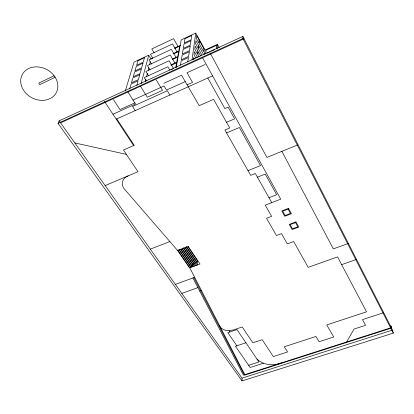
<?xml version="1.0" encoding="UTF-8"?>
<svg xmlns="http://www.w3.org/2000/svg" width="414" height="414" viewBox="0 0 414 414"><rect width="100%" height="100%" fill="white"/><g stroke="black" fill="none" stroke-linecap="round" stroke-linejoin="round"><path stroke-width="0.62" d="M217.112 48.805L217.422 44.329L205.023 50.047L204.557 54.519M216.465 48.842L216.724 45.23L206.105 50.125L205.732 53.773M197.255 265.027L197.618 260.422M196.148 265.441L196.474 261.42L186.564 246.692M195.046 265.85L195.325 262.419L185.042 247.174M193.938 266.264L194.182 263.418L183.516 247.655M192.836 266.673L193.033 264.422L182.341 248.664M191.734 267.087L191.884 265.426L180.809 249.145M190.637 267.496L190.73 266.43L179.272 249.632M188.246 246.553L200.009 264.003L189.534 267.905L177.678 250.584L177.735 250.123L189.576 267.434L244.824 374.623M178.796 250.159L178.848 249.699L190.678 267.025L189.576 267.434M196.966 57.763L197.121 56.506L194.456 51.719L194.037 54.829L195.832 58.043M193.385 59.642L193.674 57.499L194.58 59.114M192.003 59.937L195.744 33.084L181.197 39.92L176.204 67.575M187.811 61.758L188.448 57.515L181.197 60.863L180.468 65.133M175.738 67.523L176.592 62.814L171.344 65.236M145.288 81.537L145.93 79.043M146.572 76.549L147.374 73.428M148.176 70.313L148.817 67.813M149.62 64.698L150.422 61.577M141.133 83.659L148.735 55.181L134.038 62.09L125.235 91.101M136.827 85.248L138.074 80.751L131.129 83.954L129.634 89.046M58.027 123.346L59.135 120.852L242.873 36.401L392.544 330.051L393.3 333.135L242.035 380.916L58.027 123.346L242.889 38.543L242.873 36.401M346.704 341.948L353.98 329.073L365.546 325.316L362.493 319.629L383.09 312.886M54.084 75.746L38.776 83.105L39.837 84.611L55.134 77.273M152.652 58.338L151.063 59.083L148.735 55.181M174.506 48.112L180.737 45.198M174.956 48.391L179.614 46.213L178.739 51.02L172.969 53.706M173.44 53.991L178.641 51.569L177.735 56.532L172.555 58.933M172.467 59.497L177.632 57.101L176.7 62.229L170.853 64.926M206.86 53.256L210.25 51.698M211.378 51.176L214.768 49.618M170.93 69.883L172.664 69.086M60.563 122.865L244.069 38.74M163.82 83.302L181.565 75.224L199.186 105.658L213.588 99.334L229.718 127.983L224.911 130.022L250.677 175.355L255.34 173.482L271.755 202.632M205.137 64.496L187.014 72.745L192.546 82.396L187.128 84.834M133.018 100.053L164.042 85.967L166.495 90.061L185.249 81.584M134.824 102.9L119.972 109.622L113.441 99.577M112.955 114.248L135.549 104.038L127.91 91.991M116.189 119.154L212.579 75.871M226.52 122.296L234.609 118.844L228.13 107.154L224.864 108.566L207.818 78.008M226.567 132.935L239.411 127.507L260.52 165.595L248.007 170.651M105.146 185.586L138.017 171.707L123.455 150.003L134.224 145.33L116.805 118.875M297.526 144.993L266.921 157.418L210.172 53.137M257.425 177.182L265.214 174.066L276.666 194.73L268.991 197.721M150.318 249.14L169.875 241.569M188.287 246.532L177.678 250.584L125.421 190.223A11.323 9.196 12 0 1 128.154 175.872M196.474 261.42L197.571 261.006L188.028 246.796M195.325 262.419L196.422 262.005L186.15 246.749M194.182 263.418L195.279 263.009L184.98 247.753M193.033 264.422L194.13 264.013L183.454 248.24M191.884 265.426L192.981 265.017L181.922 248.721M190.73 266.43L191.827 266.021L180.385 249.207M175.386 284.408L194.445 277.39M181.803 293.433L197.892 287.59M199.693 291.052L201.235 290.493M348.407 243.458L333.332 248.871L281.887 151.343M341.659 264.655L356.542 259.418M245.916 342.771L235.468 346.259L250.175 367.482L263.402 363.207A18.278 12.684 -1.4 0 0 281.448 362.876M248.669 365.308L258.952 361.976L236.958 329.57L227.819 332.68L236.88 345.788M390.909 328.25L244.477 375.193L193.85 277.608M59.135 120.852L242.03 378.163L391.929 330.248M74.83 142.939L126.379 154.365M263.402 363.207L259.614 361.308L256.949 359.026M104.473 101.378L133.618 145.588M135.192 110.621L132.547 106.47L167.328 90.769L169.885 95.044M140.486 86.226L147.317 97.249L162.526 90.371L156.254 79.969M146.282 80.87L144.295 77.62L167.836 66.757L169.776 70.069M148.507 75.778L145.904 71.498L169.062 60.76L173.507 68.398M150.013 69.811L147.462 65.578L170.247 54.958L174.925 63.047M151.472 64.035L148.968 59.849L171.396 49.349L175.991 57.344M152.73 58.183L150.422 54.301L172.509 43.92L177.021 51.817M154.101 52.764L151.834 48.93L173.585 38.662L178.02 46.471M200.666 55.973L198.28 51.667L197.902 54.715L199.103 56.878M201.846 55.031L198.596 49.142L198.963 46.197L203.357 54.177M202.57 57.763L280.718 199.165L265.234 205.158L271.631 216.356L266.533 218.302L276.449 235.499L281.484 233.62L287.337 243.877L293.666 241.548L308.192 267.346L337.57 256.903L366.54 311.814L326.76 324.943L333.725 336.986L319.096 341.731L315.934 336.442L284.268 346.792L287.57 351.957L273.328 356.578L262.212 339.692L252.845 342.808L242.206 326.956L233.382 329.958L228.502 330.739A9.76 7.002 1.3 0 1 219.285 325.326M195.744 33.084L205.023 50.047M217.422 44.329L219.223 47.703M192.888 277.965L243.391 375.084L391.313 327.64L390.868 325.797L391.525 328.054M242.889 38.543L393.3 333.135M229.097 330.703L229.77 332.012M236.57 345.333L236.808 345.809M242.03 378.163L242.035 380.916M203.942 48.785L203.626 51.688L199.263 43.749L199.62 40.893L203.942 48.785M197.835 50.86L197.452 53.898L194.808 49.137L195.217 46.13L197.835 50.86M198.523 45.395L198.151 48.34L195.553 43.63L195.946 40.722L198.523 45.395M199.186 40.106L198.829 42.952L196.277 38.3L196.66 35.485L199.186 40.106M189.317 51.74L188.613 56.423L181.384 59.761L182.186 55.046L189.317 51.74M190.161 46.145L189.477 50.679L182.362 53.98L183.138 49.416L190.161 46.145M190.973 40.738L190.316 45.126L183.314 48.386L184.064 43.972L190.973 40.738M191.765 35.5L191.123 39.749L184.235 42.973L184.96 38.699L191.765 35.5M139.751 74.711L138.395 79.607L131.466 82.81L132.91 77.884L139.751 74.711M141.371 68.869L140.056 73.609L133.236 76.771L134.633 72.005L141.371 68.869M142.939 63.207L141.666 67.798L134.948 70.929L136.304 66.312L142.939 63.207M144.46 57.727L143.228 62.172L136.61 65.272L137.924 60.796L144.46 57.727M288.491 208.366L281.743 210.943L284.708 216.258L291.43 213.712L288.491 208.366M288.118 209.148L282.7 211.218L285.08 215.492L290.478 213.438L288.118 209.148M295.922 221.873L289.241 224.383L292.134 229.563L298.784 227.079L295.922 221.873M295.544 222.639L290.183 224.647L292.501 228.813L297.847 226.815L295.544 222.639M54.658 76.487L53.152 74.556A19.267 15.96 28.1 0 0 22.211 74.665A19.267 15.96 28.1 0 0 39.796 100.229A19.267 15.96 28.1 0 0 55.895 78.536L54.658 76.487"/></g></svg>
